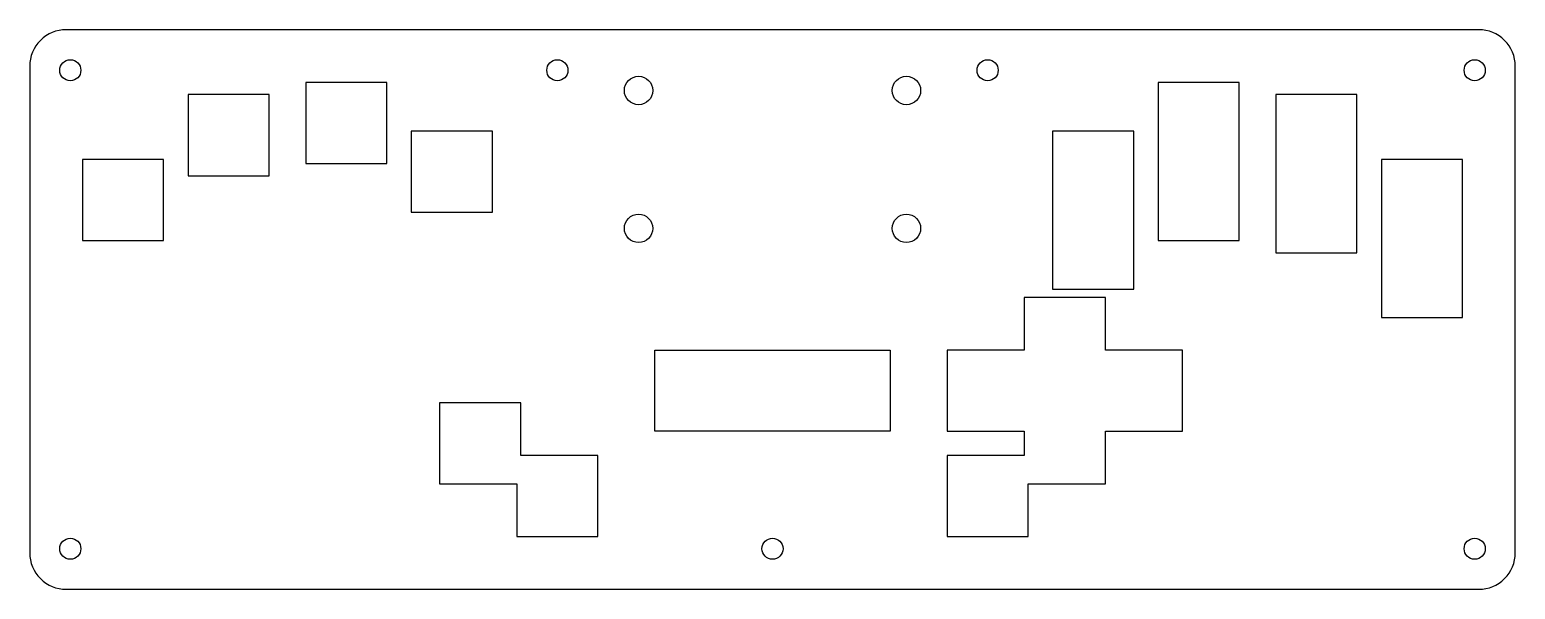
# Model space of a CAD drawing. Header units: millimetres. Extents: x -183 to 183, y -69 to 69.
import ezdxf

# ---------------------------------------------------------------- set-up
doc = ezdxf.new("R2010")
doc.units = ezdxf.units.MM
doc.layers.get('0').update_dxf_attribs({"linetype": 'CONTINUOUS'})

msp = doc.modelspace()

# ---------------------------------------------------------------- linework, layer by layer
msp.add_lwpolyline([(174, 69), (-174, 69, 0.414214), (-183, 60), (-183, -60, 0.414214), (-174, -69), (174, -69, 0.414214), (183, -60), (183, 60, 0.414214)], format="xyb", close=True)
for points in [[(-95, 36), (-95, 56), (-115, 56), (-115, 36)], [(115, 56), (95, 56), (95, 17), (115, 17)], [(-124, 33), (-124, 53), (-144, 53), (-144, 33)], [(124, 14), (144, 14), (144, 53), (124, 53)], [(-89, 24), (-69, 24), (-69, 44), (-89, 44)], [(89, 44), (69, 44), (69, 5), (89, 5)], [(-150, 37), (-170, 37), (-170, 17), (-150, 17)], [(170, 37), (150, 37), (150, -2), (170, -2)], [(43, -56), (63, -56), (63, -43), (82, -43), (82, -30), (101, -30), (101, -10), (82, -10), (82, 3), (62, 3), (62, -10), (43, -10), (43, -30), (62, -30), (62, -36), (43, -36)], [(29, -30), (-29, -30), (-29, -10), (29, -10)], [(-62, -36), (-62, -23), (-82, -23), (-82, -43), (-63, -43), (-63, -56), (-43, -56), (-43, -36)]]:
    msp.add_lwpolyline(points, close=True)
for centre, radius in [((-173, 59), 2.6), ((-53, 59), 2.6), ((53, 59), 2.6), ((173, 59), 2.6), ((-33, 54), 3.5), ((33, 54), 3.5), ((-33, 20), 3.5), ((33, 20), 3.5), ((-173, -59), 2.6), ((0, -59), 2.6), ((173, -59), 2.6)]:
    msp.add_circle(centre, radius)

doc.saveas('drawing.dxf')
